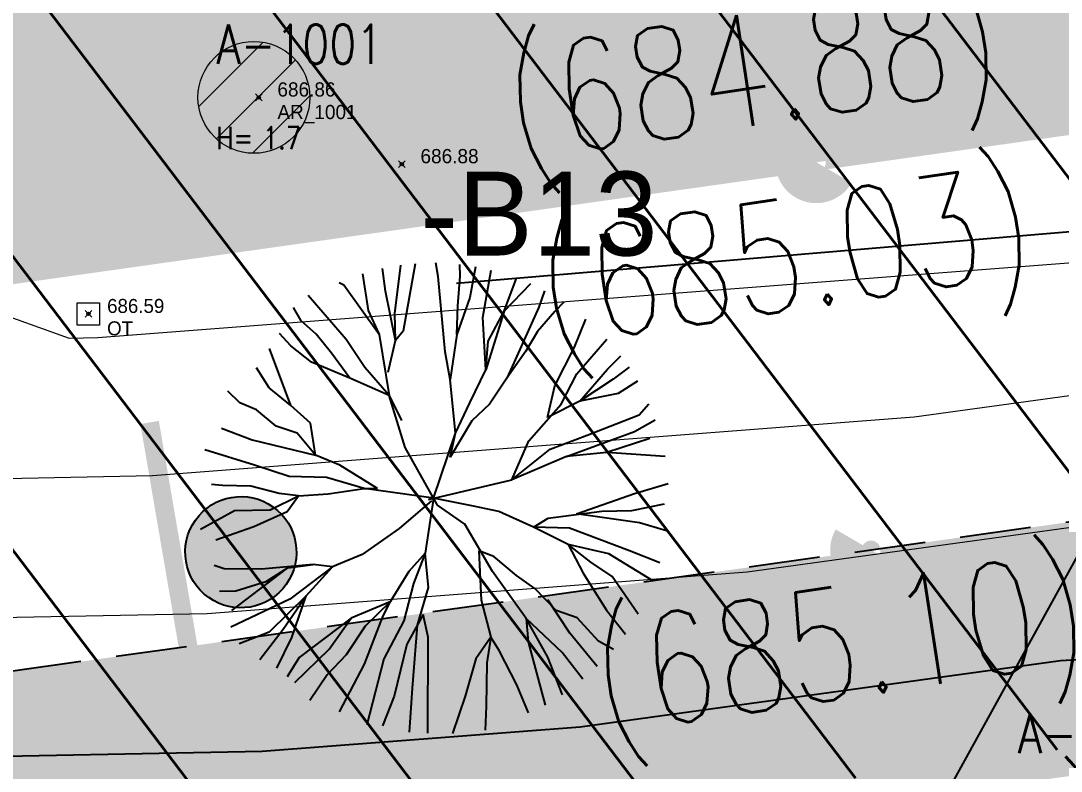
# Model space of a CAD drawing. Extents: x 350769 to 354978, y 6304672 to 6307963.
# Drawn here: x 352637.92 to 352647.22, y 6306016.29 to 6306023 of the extents above; entities that cross this region are included whole.
import ezdxf
from ezdxf import colors
from ezdxf.entities.mleader import LeaderData, LeaderLine
from ezdxf.math import Vec2, Vec3

# ---------------------------------------------------------------- set-up
doc = ezdxf.new("R2010")
doc.units = 0
doc.header["$PDMODE"] = 35
doc.header["$PDSIZE"] = 0.03
for name, pattern in [('CENTER', [50.800000000000004, 31.75, -6.35, 6.35, -6.35]), ('CONTINUOS', [0]), ('DASHDOT', [1, 0.5, -0.25, 0, -0.25]), ('DASHED', [19.049999999999997, 12.7, -6.35])]:
    doc.linetypes.add(name, pattern=pattern)
doc.layers.get('0').update_dxf_attribs({"linetype": 'CONTINUOUS'})
doc.layers.get('Defpoints').update_dxf_attribs({"linetype": 'CONTINUOUS'})
for name, color, linetype in [('00-S2_ALL AREA APORTANTES', 150, 'CONTINUOUS'), ('00_Demarc_Señal Proyectada', 1, 'CONTINUOUS'), ('01_Dem Ext_Transl_niv.anillo', 130, 'CONTINUOUS'), ('02_Geo ext_Acotamiento', 7, 'CONTINUOUS'), ('02_Geo ext_Eje', 4, 'CONTINUOUS'), ('03_Pav ext_HCV', 34, 'CONTINUOUS'), ('03_Pav ext_Vereda HC', 42, 'CONTINUOUS'), ('03_Pav proy_Solera Tipo A', 1, 'CONTINUOUS'), ('03_S2_Pav ext_Borde vereda', 7, 'CONTINUOUS'), ('03_S3_Pav ext_Cota', 2, 'CONTINUOUS'), ('05_All ext_Txt', 4, 'CONTINUOUS'), ('1-ARBOL H1', 7, 'CONTINUOUS'), ('1-ARBOL H2', 1, 'CONTINUOUS'), ('1-ARBOL H3', 241, 'CONTINUOUS'), ('1-ARBOL NOMBRE', 3, 'CONTINUOUS'), ('1-ARBOL PTO', 7, 'CONTINUOUS'), ('3-TALUD', 252, 'DASHED'), ('C-TINN', 5, 'CONTINUOUS'), ('C-TOPO-MAJR', 9, 'CONTINUOUS'), ('C-TOPO-MINR', 8, 'CONTINUOUS'), ('Paisajismo', 253, 'CONTINUOUS'), ('V-NODE-TEXT DIC 2012', 31, 'CONTINUOUS')]:
    doc.layers.add(name, color=color, linetype=linetype)
doc.layers.add('0_ASD_LINEA OFICIAL', color=253, linetype='DASHDOT', lineweight=20)
doc.layers.add('0_ASD_TOPOGRAFIA_ELEMENTOS', color=9, linetype='CONTINUOS', lineweight=5, true_color=0xbdbdbd)
doc.styles.add('JPG_2MM', font='simplex.shx', dxfattribs={"height": 1})
doc.styles.add('ROMANS', font='romans.shx', dxfattribs={"width": 0.65})
doc.dimstyles.new('Principal', dxfattribs={"dimscale": 0, "dimtxt": 2, "dimasz": 2, "dimexe": 1, "dimexo": 1, "dimtad": 1, "dimrnd": 0.05, "dimzin": 1, "dimtxsty": 'ROMANS', "dimcen": 2.5, "dimclrt": 2, "dimaunit": 2, "dimadec": 0, "dimazin": 0, "dimtfac": 1, "dimtmove": 0, "dimatfit": 3, "dimfxl": 1, "dimfxlon": 1, "dimarcsym": 0})
pattern_1 = [(0, (0, 0), (0.15875, 0.3175), [0, -0.3175])]

# ---------------------------------------------------------------- blocks, each defined once
blk = doc.blocks.new('*U925')
h = blk.add_hatch(color=256)
edge = h.paths.add_edge_path()
edge.add_ellipse((0, 0), major_axis=(-0.4194812129581035, 0.4194812129581035), ratio=0.9999999968984781, start_angle=0, end_angle=360)
at = {"const_width": 0.2}
blk.add_lwpolyline([(-1.528137758868979, -0.7270930428057909), (1.68639813848722, -0.7232127214472257)], dxfattribs=at)
blk.add_ellipse((0, 0), major_axis=(-0.4194812129581035, 0.4194812129581035), ratio=0.9999999968984781, start_param=3.927291289987745, end_param=10.21047659716733)
blk = doc.blocks.new('_Dot')
at = {"color": 0, "linetype": 'ByBlock', "lineweight": -2}
blk.add_line((-0.5, 0), (-1, 0), dxfattribs=at)
at = {"color": 0, "linetype": 'ByBlock', "const_width": 0.5}
blk.add_lwpolyline([(-0.25, 0, 1), (0.25, 0, 1)], format="xyb", close=True, dxfattribs=at)
blk = doc.blocks.new('A$C27410629')
at = {"layer": '0_ASD_LINEA OFICIAL', "ltscale": 8}
blk.add_lwpolyline([(329.8150799274445, 1226.935406510711, 0.5, 0.5, 0.0079173357297827), (341.9242357289513, 1231.194686628496, 0.5, 0.5, -0.0403444595114676), (405.0949614570582, 1249.329495846422, 0.5, 0.5, 0), (406.0664454449125, 1249.524144371034, 0.5, 0.5, 0), (504.3873910620769, 1263.407003486325, 0, 0, 0)], format="xyseb", dxfattribs=at)
blk = doc.blocks.new('*D1284')
at = {"layer": '02_Geo ext_Acotamiento', "color": 0, "lineweight": -2, "transparency": 16777216}
blk.add_line((352572.3044095019, 6306010.520590674), (352570.7031370797, 6306016.051804774), dxfattribs=at)
at = {"layer": '02_Geo ext_Acotamiento', "color": 0, "transparency": 16777216}
blk.add_solid([(352570.8632301074, 6306016.098151297), (352570.5430440523, 6306016.005458249), (352570.4250579328, 6306017.012362938)], dxfattribs=at)
at = {"layer": 'Defpoints', "color": 0, "transparency": 16777216}
for p in [(352570.4250579328, 6306017.012362938), (352668.7316218592, 6305677.435758144)]:
    blk.add_point(p, dxfattribs=at)
at = {"layer": '02_Geo ext_Acotamiento', "color": 2, "transparency": 16777216, "insert": (352572.5557978822, 6306012.916544995), "char_height": 1, "attachment_point": 5, "rotation": 286.14559560119756, "style": 'ROMANS'}
blk.add_mtext('R353,50', dxfattribs=at)
blk = doc.blocks.new('*D1285')
at = {"layer": '02_Geo ext_Acotamiento', "color": 0, "lineweight": -2, "transparency": 16777216}
blk.add_line((352571.7078493389, 6306017.609632175), (352570.1212967744, 6306023.145086422), dxfattribs=at)
at = {"layer": '02_Geo ext_Acotamiento', "color": 0, "transparency": 16777216}
blk.add_solid([(352570.2815125268, 6306023.191006901), (352569.9610810217, 6306023.099165943), (352569.8457738976, 6306024.106380936)], dxfattribs=at)
at = {"layer": 'Defpoints', "color": 0, "transparency": 16777216}
for p in [(352569.8457738976, 6306024.106380936), (352673.9862456541, 6305660.762090027)]:
    blk.add_point(p, dxfattribs=at)
at = {"layer": '02_Geo ext_Acotamiento', "color": 2, "transparency": 16777216, "insert": (352571.9656105717, 6306020.004909273), "char_height": 1, "attachment_point": 5, "rotation": 285.99317661795897, "style": 'ROMANS'}
blk.add_mtext('R377,95', dxfattribs=at)
blk = doc.blocks.new('1.0 - LO RECABARREN LOTEO PARQUE - VEGETACION PROPUESTA ETAPA MUNICIPAL')
at = {"layer": 'Paisajismo'}
for p, q in [((352641.17897293, 6306020.581636675), (352641.1519654761, 6306020.782463805)), ((352641.2631912034, 6306020.381972065), (352641.3174860567, 6306020.812437324)), ((352641.4455063798, 6306020.826380725), (352641.3365971112, 6306020.222354664)), ((352641.6491589358, 6306020.711267009), (352641.6286125181, 6306020.83265631)), ((352641.845932801, 6306020.716186579), (352641.8439807843, 6306020.819572255)), ((352641.9835760707, 6306020.799104193), (352641.9342361077, 6306020.525457576)), ((352642.0482317491, 6306020.346480739), (352642.1225981122, 6306020.769037751)), ((352640.9738941982, 6306020.734511899), (352641.0238873984, 6306020.406702427)), ((352641.7121463194, 6306020.038253427), (352641.6491589358, 6306020.711267009)), ((352641.8242800507, 6306020.448538367), (352641.845932801, 6306020.716186579)), ((352642.2390856921, 6306020.40292271), (352642.340827366, 6306020.672083076)), ((352642.340827366, 6306020.672083076), (352642.3489813085, 6306020.698194435)), ((352640.8058929461, 6306020.634968973), (352640.7654408691, 6306020.656067142)), ((352641.1213603395, 6306020.194752526), (352640.8058929461, 6306020.634968973)), ((352641.2677494234, 6306020.140552812), (352641.17897293, 6306020.581636675)), ((352642.4749791378, 6306020.646357317), (352642.2390856921, 6306020.40292271)), ((352642.599991914, 6306020.584492813), (352642.5493346795, 6306020.43644397)), ((352640.8284556922, 6306020.149135768), (352640.4871829913, 6306020.543550538)), ((352641.9342361077, 6306020.525457576), (352641.8157239876, 6306020.194500092)), ((352640.4247280639, 6306020.315218388), (352640.3557171534, 6306020.4341732)), ((352641.0238873984, 6306020.406702427), (352641.1213603395, 6306020.194752526)), ((352641.8157239876, 6306020.194500092), (352641.8242800507, 6306020.448538367)), ((352642.2390856921, 6306020.40292271), (352642.0753934515, 6306019.878717472)), ((352642.0972984113, 6306020.133007785), (352642.2390856921, 6306020.40292271)), ((352642.5493346795, 6306020.43644397), (352642.3274348181, 6306019.939180631)), ((352642.6931791953, 6306020.398135293), (352642.5362787826, 6306020.221467496)), ((352642.7729803901, 6306020.481062438), (352642.6931791953, 6306020.398135293)), ((352640.5604812312, 6306020.197523732), (352640.4247280639, 6306020.315218388)), ((352641.2677494234, 6306020.140552812), (352641.2631912034, 6306020.381972065)), ((352642.0753934515, 6306019.878717472), (352642.0482317491, 6306020.346480739)), ((352642.8677979995, 6306020.080198493), (352642.970957277, 6306020.331856166)), ((352641.3365971112, 6306020.222354664), (352641.2677494234, 6306020.140552812)), ((352642.5362787826, 6306020.221467496), (352642.4327706136, 6306020.045807794)), ((352640.3334414313, 6306020.092724144), (352640.2308277459, 6306020.201476458)), ((352640.697242036, 6306020.026402068), (352640.5604812312, 6306020.197523732)), ((352640.9934263458, 6306019.898375377), (352640.8284556922, 6306020.149135768)), ((352641.1213603395, 6306020.194752526), (352641.2117903874, 6306019.648621566)), ((352641.2027002514, 6306019.857568208), (352641.2677494234, 6306020.140552812)), ((352641.8157239876, 6306020.194500092), (352641.756547582, 6306019.792526011)), ((352642.0753934515, 6306019.878717472), (352642.0972984113, 6306020.133007785)), ((352642.8906470569, 6306019.840662645), (352643.1566101212, 6306020.153213219)), ((352640.3334550387, 6306019.559399638), (352640.1421736675, 6306020.066951223)), ((352640.5172343952, 6306019.945253214), (352640.3334414313, 6306020.092724144)), ((352640.8617094425, 6306019.802354423), (352640.697242036, 6306020.026402068)), ((352641.756547582, 6306019.792526011), (352641.7121463194, 6306020.038253427)), ((352642.4327706136, 6306020.045807794), (352642.2637822638, 6306019.802103071)), ((352642.6933114104, 6306019.734771216), (352642.8677979995, 6306020.080198493)), ((352640.8617094425, 6306019.802354423), (352640.5172343952, 6306019.945253214)), ((352642.3274348181, 6306019.939180631), (352642.2637822638, 6306019.802103071)), ((352643.1631175623, 6306019.884519927), (352643.2822034588, 6306020.003115741)), ((352640.1394198702, 6306019.716739703), (352640.0254242279, 6306019.89571654)), ((352641.2117903874, 6306019.648621566), (352640.9934263458, 6306019.898375377)), ((352641.934110562, 6306019.582088284), (352642.0753934515, 6306019.878717472)), ((352642.7488598058, 6306019.570746182), (352642.8906470569, 6306019.840662645)), ((352642.9171243193, 6306019.598118931), (352643.1631175623, 6306019.884519927)), ((352643.3556348405, 6306019.900283623), (352643.2150890527, 6306019.794936736)), ((352641.2117903874, 6306019.648621566), (352640.8617094425, 6306019.802354423)), ((352641.8056722076, 6306019.312423861), (352641.756547582, 6306019.792526011)), ((352642.2637822638, 6306019.802103071), (352642.1078906307, 6306019.572006751)), ((352643.2150890527, 6306019.794936736), (352642.9171243193, 6306019.598118931)), ((352643.4328190845, 6306019.775856579), (352643.2577679638, 6306019.664927249)), ((352639.8777196961, 6306019.583346629), (352639.7689154187, 6306019.688187444)), ((352640.3334550387, 6306019.559399638), (352640.1394198702, 6306019.716739703)), ((352642.6282622331, 6306019.451786868), (352642.6933114104, 6306019.734771216)), ((352643.2577679638, 6306019.664927249), (352642.9171243193, 6306019.598118931)), ((352640.0258118657, 6306019.519332514), (352639.8777196961, 6306019.583346629)), ((352640.5073856424, 6306019.40167998), (352640.3334550387, 6306019.559399638)), ((352641.2117903874, 6306019.648621566), (352641.3228644346, 6306019.423565804)), ((352641.3541006533, 6306019.18363997), (352641.2117903874, 6306019.648621566)), ((352641.8056722076, 6306019.312423861), (352641.934110562, 6306019.582088284)), ((352642.1078906307, 6306019.572006751), (352641.9504858267, 6306019.422053216)), ((352642.4612501253, 6306019.244630423), (352642.7488598058, 6306019.570746182)), ((352642.9171243193, 6306019.598118931), (352642.6282622331, 6306019.451786868)), ((352643.444987691, 6306019.47699458), (352643.534143686, 6306019.574800289)), ((352640.2021127419, 6306019.37568119), (352640.0258118657, 6306019.519332514)), ((352642.9810771048, 6306019.294531684), (352643.444987691, 6306019.47699458)), ((352640.3902504879, 6306019.312423172), (352640.2021127419, 6306019.37568119)), ((352640.5542123905, 6306019.115089769), (352640.5073856424, 6306019.40167998)), ((352641.9504858267, 6306019.422053216), (352641.7563139682, 6306019.09770165)), ((352643.4049596463, 6306019.325573299), (352643.5906128176, 6306019.432059485)), ((352639.7138118466, 6306019.356508503), (352639.98731714, 6306019.250982525)), ((352640.5542123905, 6306019.115089769), (352640.3902504879, 6306019.312423172)), ((352641.6089935294, 6306018.730658983), (352641.8056722076, 6306019.312423861)), ((352641.7563139682, 6306019.09770165), (352641.8056722076, 6306019.312423861)), ((352642.6496400513, 6306019.168016044), (352642.9810771048, 6306019.294531684)), ((352642.7977322218, 6306019.10400193), (352643.4049596463, 6306019.325573299)), ((352639.98731714, 6306019.250982525), (352640.5542123905, 6306019.115089769)), ((352642.3076282613, 6306018.894319156), (352642.4612501253, 6306019.244630423)), ((352643.5424606321, 6306019.265044679), (352643.1576313338, 6306019.137520944)), ((352640.0084464161, 6306019.024613846), (352639.5651787155, 6306019.163226128)), ((352640.5542123905, 6306019.115089769), (352640.5542123905, 6306019.115089769)), ((352640.7695500632, 6306019.025623064), (352640.5542123905, 6306019.115089769)), ((352641.6442497369, 6306018.668003675), (352641.3541006533, 6306019.18363997)), ((352642.3076282613, 6306018.894319156), (352642.6496400513, 6306019.168016044)), ((352642.7977322218, 6306019.10400193), (352642.3076282613, 6306018.894319156)), ((352643.1576313338, 6306019.137520944), (352642.7977322218, 6306019.10400193)), ((352643.6775714949, 6306019.104507708), (352643.1576313338, 6306019.137520944)), ((352640.3174741194, 6306018.923553435), (352640.0084464161, 6306019.024613846)), ((352641.1072920345, 6306018.818208126), (352640.7695500632, 6306019.025623064)), ((352640.651433122, 6306018.916497766), (352640.3174741194, 6306018.923553435)), ((352640.9871575337, 6306018.815939875), (352640.651433122, 6306018.916497766)), ((352639.7234980649, 6306018.843492431), (352639.6227836378, 6306018.851653367)), ((352639.9749993481, 6306018.838178232), (352639.7234980649, 6306018.843492431)), ((352640.2276400006, 6306018.772509154), (352639.9749993481, 6306018.838178232)), ((352640.6675550643, 6306018.769820577), (352640.9871575337, 6306018.815939875)), ((352640.9871575337, 6306018.815939875), (352641.1072920345, 6306018.818208126)), ((352641.6089935294, 6306018.730658983), (352640.9871575337, 6306018.815939875)), ((352641.5631509182, 6306018.719920024), (352642.3076282613, 6306018.894319156)), ((352643.405353099, 6306018.772130927), (352643.7069424736, 6306018.862522157)), ((352640.1494945494, 6306018.626420189), (352640.4008427073, 6306018.751422139)), ((352640.4008427073, 6306018.751422139), (352640.2276400006, 6306018.772509154)), ((352640.3010459118, 6306018.612891497), (352640.4008427073, 6306018.751422139)), ((352640.4008427073, 6306018.751422139), (352640.6675550643, 6306018.769820577)), ((352641.6089935294, 6306018.730658983), (352641.5321855048, 6306018.238305699)), ((352641.9648609565, 6306018.660695988), (352641.6089935294, 6306018.730658983)), ((352642.8858545618, 6306018.59125591), (352643.405353099, 6306018.772130927)), ((352639.8291355098, 6306018.620371513), (352640.1494945494, 6306018.626420189)), ((352641.5900997778, 6306018.70706772), (352641.3009769568, 6306018.46109321)), ((352641.8877972873, 6306018.498896706), (352641.6442497369, 6306018.668003675)), ((352642.1927898419, 6306018.611551926), (352641.9648609565, 6306018.660695988)), ((352643.3810392751, 6306018.620624514), (352643.6736917416, 6306018.679597635)), ((352639.5251517358, 6306018.454287769), (352639.8291355098, 6306018.620371513)), ((352640.0019414356, 6306018.476428566), (352640.3010459118, 6306018.612891497)), ((352642.5025741442, 6306018.470419354), (352642.1927898419, 6306018.611551926)), ((352642.5025741442, 6306018.470419354), (352642.6345443716, 6306018.553082429)), ((352642.6345443716, 6306018.553082429), (352643.1140735948, 6306018.615583955)), ((352643.4505010518, 6306018.51135224), (352642.8858545618, 6306018.59125591)), ((352643.1140735948, 6306018.615583955), (352643.3810392751, 6306018.620624514)), ((352639.6622474103, 6306018.359325074), (352640.0019414356, 6306018.476428566)), ((352641.3009769568, 6306018.46109321), (352640.9715574637, 6306018.227720522)), ((352642.1361365287, 6306018.076005019), (352641.8877972873, 6306018.498896706)), ((352642.812611741, 6306018.315930441), (352642.5025741442, 6306018.470419354)), ((352642.8231853934, 6306018.46311013), (352642.5025741442, 6306018.470419354)), ((352643.3611518757, 6306018.259477154), (352642.8231853934, 6306018.46311013)), ((352643.6906436252, 6306018.438237116), (352643.4505010518, 6306018.51135224)), ((352642.0124712983, 6306018.260736601), (352642.0341415298, 6306017.820202532)), ((352642.1469623618, 6306018.209828347), (352642.0124712983, 6306018.260736601)), ((352643.1741604703, 6306018.23444129), (352642.812611741, 6306018.315930441)), ((352642.812611741, 6306018.315930441), (352642.9461829794, 6306018.05907046)), ((352643.0158615351, 6306018.159423737), (352642.812611741, 6306018.315930441)), ((352643.6304093133, 6306018.153895687), (352643.3611518757, 6306018.259477154)), ((352640.9715574637, 6306018.227720522), (352640.706609343, 6306018.115822917)), ((352641.5321855048, 6306018.238305699), (352641.3883806645, 6306018.07524782)), ((352641.5321855048, 6306018.238305699), (352641.4304426876, 6306017.96914685)), ((352641.5321855048, 6306018.238305699), (352641.5321855048, 6306018.238305699)), ((352641.5646826545, 6306017.931596516), (352641.5321855048, 6306018.238305699)), ((352642.3504654503, 6306018.039965302), (352642.1469623618, 6306018.209828347)), ((352643.5759465753, 6306017.989124504), (352643.1741604703, 6306018.23444129)), ((352639.7375525859, 6306018.099115782), (352639.6465107695, 6306018.127585153)), ((352640.0694734301, 6306018.095320237), (352639.7375525859, 6306018.099115782)), ((352639.8048946577, 6306017.728066386), (352640.3061613781, 6306018.108262088)), ((352640.5325782071, 6306018.139260832), (352640.0694734301, 6306018.095320237)), ((352640.3061613781, 6306018.108262088), (352640.1082065795, 6306017.984268254)), ((352640.3061613781, 6306018.108262088), (352640.5325782071, 6306018.139260832)), ((352640.706609343, 6306018.115822917), (352640.3248052703, 6306017.82801359)), ((352640.4711320604, 6306017.85750016), (352640.706609343, 6306018.115822917)), ((352640.706609343, 6306018.115822917), (352640.5325782071, 6306018.139260832)), ((352641.3883806645, 6306018.07524782), (352641.2198967051, 6306017.804828836)), ((352642.4378691581, 6306017.654119913), (352642.1361365287, 6306018.076005019)), ((352643.205259128, 6306018.029380813), (352643.0158615351, 6306018.159423737)), ((352640.1082065795, 6306017.984268254), (352639.8427540693, 6306017.899084909)), ((352642.5129141828, 6306017.922774682), (352642.3504654503, 6306018.039965302)), ((352642.9461829794, 6306018.05907046), (352643.1534993587, 6306017.730914751)), ((352643.4378079487, 6306017.69421531), (352643.205259128, 6306018.029380813)), ((352639.8427540693, 6306017.899084909), (352639.6959240026, 6306017.896312622)), ((352641.4304426876, 6306017.96914685), (352641.3433097556, 6306017.633453617)), ((352641.4642008265, 6306017.595651243), (352641.5646826545, 6306017.931596516)), ((352642.70357385, 6306017.725946894), (352642.5129141828, 6306017.922774682)), ((352640.3248052703, 6306017.82801359), (352639.7954145328, 6306017.577504136)), ((352640.4711320604, 6306017.85750016), (352640.1404239114, 6306017.533147017)), ((352640.2631080294, 6306017.559610838), (352640.4711320604, 6306017.85750016)), ((352640.3424225509, 6306017.486647319), (352640.4711320604, 6306017.85750016)), ((352641.2198967051, 6306017.804828836), (352640.8721634884, 6306017.657652691)), ((352641.2198967051, 6306017.804828836), (352640.9970117202, 6306017.586830281)), ((352641.1536320647, 6306017.662967079), (352641.2198967051, 6306017.804828836)), ((352642.0341415298, 6306017.820202532), (352642.1205364587, 6306017.487785666)), ((352642.825567139, 6306017.523468614), (352642.6288728233, 6306017.821636552)), ((352642.8917104815, 6306017.662688857), (352642.70357385, 6306017.725946894)), ((352643.1534993587, 6306017.730914751), (352643.3239578897, 6306017.515062458)), ((352640.8721634884, 6306017.657652691), (352640.4061558479, 6306017.306721484)), ((352640.6762424724, 6306017.382260137), (352640.8721634884, 6306017.657652691)), ((352640.9905272367, 6306017.247315789), (352641.1536320647, 6306017.662967079)), ((352641.3433097556, 6306017.633453617), (352641.1627390024, 6306017.295996191)), ((352641.5151403552, 6306017.689918241), (352641.3692915775, 6306017.425533615)), ((352641.5591485618, 6306017.489494683), (352641.5151403552, 6306017.689918241)), ((352642.7584287825, 6306017.351134575), (352642.4378691581, 6306017.654119913)), ((352642.4378691581, 6306017.654119913), (352642.4549560037, 6306017.44603222)), ((352642.6313018709, 6306017.310362894), (352642.4378691581, 6306017.654119913)), ((352643.0826212436, 6306017.452503148), (352642.8917104815, 6306017.662688857)), ((352640.1404239114, 6306017.533147017), (352639.8709070625, 6306017.427431053)), ((352640.0545796064, 6306017.288435778), (352640.2631080294, 6306017.559610838)), ((352640.9970117202, 6306017.586830281), (352640.82827558, 6306017.329767658)), ((352641.4213996866, 6306017.033642094), (352641.4642008265, 6306017.595651243)), ((352643.0725236199, 6306017.226249415), (352642.825567139, 6306017.523468614)), ((352640.2068161692, 6306017.212393304), (352640.3424225509, 6306017.486647319)), ((352641.3692915775, 6306017.425533615), (352641.2573989097, 6306016.960535639)), ((352641.5564978677, 6306016.629225692), (352641.5591485618, 6306017.489494683)), ((352642.1205364587, 6306017.487785666), (352641.9851498519, 6306017.29628351)), ((352642.1205364587, 6306017.487785666), (352642.0847793255, 6306017.259957597)), ((352642.1949218526, 6306017.370683111), (352642.1205364587, 6306017.487785666)), ((352642.4549560037, 6306017.44603222), (352642.6075403155, 6306016.880880081)), ((352643.217023932, 6306017.37676981), (352643.0826212436, 6306017.452503148)), ((352640.370124523, 6306017.084661413), (352640.6762424724, 6306017.382260137)), ((352640.82827558, 6306017.329767658), (352640.6580262705, 6306017.152847822)), ((352642.3515962197, 6306017.061696784), (352642.1949218526, 6306017.370683111)), ((352642.9439310734, 6306017.113131714), (352642.7584287825, 6306017.351134575)), ((352640.4061558479, 6306017.306721484), (352640.2988076143, 6306017.133628245)), ((352640.7672978919, 6306016.820466517), (352640.9905272367, 6306017.247315789)), ((352641.1627390024, 6306017.295996191), (352641.0136566478, 6306016.705256568)), ((352641.9851498519, 6306017.29628351), (352641.8908930875, 6306016.962433821)), ((352642.0847793255, 6306017.259957597), (352642.0787440985, 6306016.872347993)), ((352642.7621540637, 6306016.973104304), (352642.6313018709, 6306017.310362894)), ((352640.6580262705, 6306017.152847822), (352640.5021346365, 6306016.922751501)), ((352642.4568688703, 6306016.812116338), (352642.3515962197, 6306017.061696784)), ((352641.2573989097, 6306016.960535639), (352641.1517600127, 6306016.696909957)), ((352641.3941385685, 6306016.639579115), (352641.4213996866, 6306017.033642094)), ((352641.8908930875, 6306016.962433821), (352641.7765311996, 6306016.628204528)), ((352642.0787440985, 6306016.872347993), (352642.0694314355, 6306016.658381881))]:
    blk.add_line(p, q, dxfattribs=at)
blk = doc.blocks.new('TOPOGRAFIA')
at = {"layer": '0_ASD_TOPOGRAFIA_ELEMENTOS', "true_color": 0xf26507}
h = blk.add_hatch(dxfattribs=at)
h.set_pattern_fill('ANSI31', color=30, scale=0.1)
h.set_pattern_definition([(45, (384337.2286677983, 6301282.560562615), (-0.2245064030267289, 0.2245064030267289), [])])
edge = h.paths.add_edge_path()
edge.add_arc((390640.0028851392, 6303022.312738929), 0.5, 0, 360)
at = {"layer": '0_ASD_TOPOGRAFIA_ELEMENTOS', "color": 30, "true_color": 0xf26507}
blk.add_circle((390640.0028851392, 6303022.312738929), 0.5, dxfattribs=at)
at = {"layer": '1-ARBOL H1', "color": 9, "lineweight": 0, "true_color": 0xbdbdbd}
blk.add_point((390640.0460000001, 6303022.312999999), dxfattribs=at)
at = {"layer": '1-ARBOL PTO', "color": 9, "lineweight": 0, "true_color": 0xbdbdbd}
blk.add_point((390640.0460000001, 6303022.312999999), dxfattribs=at)
at = {"layer": '3-TALUD', "color": 9, "lineweight": 0, "true_color": 0xbdbdbd, "flags": 128}
blk.add_lwpolyline([(390629.1370000001, 6303032.052), (390630.816, 6303027.379), (390634.161, 6303022.458), (390638.524, 6303020.378), (390647.728, 6303021.149), (390656.919, 6303022.058999999), (390665.634, 6303020.765), (390674.729, 6303022.956), (390683.5870000001, 6303024.326), (390692.294, 6303024.422999999), (390700.074, 6303025.517999999), (390703.536, 6303027.126), (390705.913, 6303031.415), (390705.87, 6303035.595), (390705.578, 6303039.153), (390704.93, 6303044.987000001)], dxfattribs=at)
at = {"layer": 'C-TINN', "color": 9, "linetype": 'Continuous', "lineweight": 0, "true_color": 0xbdbdbd, "elevation": 686.586}
blk.add_lwpolyline([(390638.424, 6303020.278), (390638.424, 6303020.477999999), (390638.624, 6303020.477999999), (390638.624, 6303020.278), (390638.424, 6303020.278)], dxfattribs=at)
at = {"layer": 'C-TINN', "color": 9, "linetype": 'Continuous', "lineweight": 0, "true_color": 0xbdbdbd}
blk.add_point((390638.524, 6303020.378, 686.586), dxfattribs=at)
at = {"layer": 'C-TOPO-MAJR', "color": 9, "linetype": 'Continuous', "lineweight": -3, "true_color": 0xbdbdbd, "elevation": 685}
blk.add_lwpolyline([(390661.0156532579, 6303017.97455864), (390658.1235119659, 6303017.948317094), (390655.5637194245, 6303017.773357014), (390647.2125349795, 6303017.276386831), (390642.9187563387, 6303016.685003438), (390640.0755666522, 6303016.465683022), (390635.3215750123, 6303016.373603541), (390634.3663637609, 6303016.716570516), (390631.1422580983, 6303018.448804598), (390628.7529495268, 6303023.327249211), (390628.0444970415, 6303024.388817933), (390625.9165225027, 6303029.866543359)], dxfattribs=at)
at = {"layer": 'C-TOPO-MINR', "color": 9, "linetype": 'Continuous', "lineweight": 0, "true_color": 0xbdbdbd}
for points, elevation in [([(390627.6612105263, 6303031.192631579), (390628.7617475302, 6303028.421976948), (390629.6539644971, 6303026.125276741), (390631.8538958991, 6303022.828826498), (390632.8731880878, 6303020.747655172), (390634.2486093109, 6303020.008674578), (390637.340758485, 6303018.898443679), (390639.0972774642, 6303018.93246548), (390645.9058642028, 6303019.45767211), (390647.5326995885, 6303019.681736626), (390650.6968129497, 6303019.870029677), (390657.425648718, 6303020.329941026), (390665.0281178471, 6303020.398921246)], 686), ([(390626.7388421053, 6303030.655526316), (390627.3391350165, 6303029.144260153), (390628.8492307693, 6303025.257047337), (390630.303422713, 6303023.078037855), (390632.0077230931, 6303019.598229885), (390634.3074865358, 6303018.362622547), (390636.3311667487, 6303017.63602361), (390639.5864220582, 6303017.699074251), (390644.4123102707, 6303018.071337773), (390647.372617284, 6303018.479061728), (390653.1302661871, 6303018.821693345), (390657.7745803419, 6303019.139129059), (390663.0218855525, 6303019.186739943)], 685.5), ([(390628.5835789474, 6303031.729736842), (390630.1843600439, 6303027.699693743), (390630.4586982249, 6303026.993506145), (390633.4043690852, 6303022.579615141), (390633.7386530826, 6303021.89708046), (390634.1897320858, 6303021.654726609), (390638.3503502214, 6303020.160863748), (390638.6081328702, 6303020.165856708), (390647.399418135, 6303020.844006446), (390647.692781893, 6303020.884411523), (390648.2633597123, 6303020.918366008), (390657.076717094, 6303021.520752992), (390660.3443739131, 6303021.550401739)], 686.5)]:
    blk.add_lwpolyline(points, dxfattribs=dict(at, elevation=elevation))
at = {"layer": 'V-NODE-TEXT DIC 2012', "color": 9, "lineweight": 0, "true_color": 0xbdbdbd}
for p in [(390640.046, 6303022.313), (390641.325, 6303021.717), (390638.524, 6303020.378)]:
    blk.add_point(p, dxfattribs=at)
at = {"layer": '1-ARBOL H2', "color": 9, "lineweight": 0, "true_color": 0xbdbdbd, "style": 'ROMANS', "width": 0.8}
blk.add_text('H=', height=0.2, dxfattribs=at).set_placement((390639.6690668353, 6303021.851000005))
at = {"layer": '1-ARBOL H3', "color": 9, "lineweight": 0, "true_color": 0xbdbdbd, "style": 'ROMANS', "width": 0.8}
blk.add_text('1.7', height=0.2, dxfattribs=at).set_placement((390640.0821939024, 6303021.851000006))
at = {"layer": '1-ARBOL NOMBRE', "color": 9, "lineweight": 0, "true_color": 0xbdbdbd, "style": 'ROMANS', "width": 0.8}
for s, p in [('A-1001', (390639.6690668353, 6303022.613000003)), ('A-973', (390646.8320668353, 6303016.451000003))]:
    blk.add_text(s, height=0.35, dxfattribs=at).set_placement(p)
at = {"layer": 'V-NODE-TEXT DIC 2012', "color": 9, "lineweight": 0, "true_color": 0xbdbdbd}
for s, height, p in [('686.86', 0.127, (390640.2127893219, 6303022.320210678)), ('AR_1001', 0.127, (390640.2127893219, 6303022.118210678)), ('686.88', 0.127, (390641.4917893219, 6303021.724210678)), ('-B13', 0.75, (390641.4917893219, 6303020.899210678)), ('686.59', 0.125, (390638.6907893219, 6303020.386210677)), ('OT', 0.125, (390638.6907893219, 6303020.186210678))]:
    blk.add_text(s, height=height, dxfattribs=at).set_placement(p)

msp = doc.modelspace()

# ---------------------------------------------------------------- hatches: boundary and pattern name
at = {"layer": '00-S2_ALL AREA APORTANTES', "linetype": 'DASHED', "lineweight": 40, "ltscale": 0.25}
h = msp.add_hatch(dxfattribs=at)
h.set_pattern_fill('ANSI31', color=150, scale=0.5, angle=82.24516604670927)
h.set_pattern_definition([(127.2451660467093, (0, 0), (-1.263734244477452, -0.9607975902004564), [])])
h.paths.add_polyline_path([(352654.0520196788, 6306030.076308399), (352626.7231071456, 6306026.217482185), (352628.470763946, 6306013.840257307), (352655.799676479, 6306017.699083521)])
at = {"layer": '03_Pav ext_HCV'}
h = msp.add_hatch(dxfattribs=at)
h.set_pattern_fill('SWAMP', color=256, scale=0.025, angle=-5.878428e-10, style=0)
h.set_pattern_definition([(359.9999999994121, (0, 0), (0.3175000000056422, 0.5499261309017425), [0.079375, -0.555625]), (90, (0.0396875, -4.072e-13), (-0.3174999999943578, 0.5499261309082575), [0.0396875, -1.06016476181]), (90, (0.049609375, -5.09e-13), (-0.3174999999943578, 0.5499261309082575), [0.03175, -1.06810226181]), (90, (0.029765625, -3.054e-13), (-0.3174999999943578, 0.5499261309082575), [0.03175, -1.06810226181]), (59.99999999941215, (0.05953125, -6.108e-13), (-0.3174999995629745, 0.5499261311573168), [0.0254, -0.6096]), (119.9999999994121, (0.01984375, -2.036e-13), (-0.6349999995686166, 2.555744e-10), [0.0254, -0.6095999999999999])])
edge = h.paths.add_edge_path()
edge.add_arc((352695.6228278121, 6305975.85554616), 52.49999999651592, 90.15910991936789, 98.03670583891278, ccw=False)
edge.add_arc((352695.3284670434, 6306081.855137437), 53.49999999947075, 270.1591099180266, 278.1028961549432)
edge.add_line((352702.8693602514, 6306028.889252855), (352706.0136189333, 6306029.333188209))
edge.add_line((352706.0136189333, 6306029.333188209), (352705.9856154933, 6306029.531218028))
edge.add_line((352705.9856154933, 6306029.531218028), (352704.2032925461, 6306029.279573285))
edge.add_line((352704.2032925461, 6306029.279573285), (352703.2511160003, 6306036.012576957))
edge.add_line((352703.2511160003, 6306036.012576957), (352702.0188872132, 6306044.725878061))
edge.add_line((352702.0188872132, 6306044.725878061), (352703.8011654631, 6306044.977517299))
edge.add_line((352703.8011654631, 6306044.977517299), (352703.773204849, 6306045.175553165))
edge.add_line((352703.773204849, 6306045.175553165), (352700.3934077578, 6306044.698360805))
edge.add_arc((352708.7779693852, 6305985.792086722), 59.50000000028207, 98.10091267222911, 105.9121530044085)
edge.add_arc((352679.7166693964, 6306087.730503638), 46.50000000145129, 278.03645094313157, 285.91215300661685, ccw=False)
edge.add_line((352686.2175121692, 6306041.687164887), (352639.6351929856, 6306035.110011804))
edge.add_line((352639.6351929856, 6306035.110011804), (352606.2230754346, 6306030.392566704))
edge.add_arc((352596.4368605051, 6306099.705119715), 70.00000005380134, 271.4853621242566, 278.03645093934756, ccw=False)
edge.add_arc((352600.0018186228, 6305960.597349328), 69.1534494366037, 91.45045642228507, 104.4748563886432)
edge.add_line((352582.7165599254, 6306027.555690113), (352582.7637162774, 6306027.36655901))
edge.add_line((352582.7637162774, 6306027.36655901), (352584.5106173158, 6306027.800539543))
edge.add_line((352584.5106173158, 6306027.800539543), (352586.1574121141, 6306021.195700438))
edge.add_line((352586.1574121141, 6306021.195700438), (352586.7232885007, 6306021.335719549))
edge.add_line((352586.7232885007, 6306021.335719549), (352590.8544985202, 6306021.398619752))
edge.add_arc((352590.8663507516, 6306020.798736827), 0.6000000001080056, -63.2212000676945, 91.13187835353392, ccw=False)
edge.add_line((352591.1366790977, 6306020.263085274), (352587.502146802, 6306018.437976366))
edge.add_line((352587.502146802, 6306018.437976366), (352586.6893552668, 6306018.235521358))
edge.add_line((352586.6893552668, 6306018.235521358), (352588.3263039394, 6306011.670172343))
edge.add_line((352588.3263039394, 6306011.670172343), (352586.5827429757, 6306011.218601814))
edge.add_line((352586.5827429757, 6306011.218601814), (352586.6331052531, 6306011.025046549))
edge.add_arc((352655.5485133363, 6305772.515255022), 248.2664981939714, 98.86355153155228, 106.1162073025364, ccw=False)
edge.add_line((352617.2951473996, 6306017.816975603), (352641.5924359696, 6306021.247501212))
edge.add_line((352641.5924359696, 6306021.247501212), (352688.282935351, 6306027.839928221))
edge = h.paths.add_edge_path(flags=16)
edge.add_arc((352710.1973540727, 6305985.371992292), 53.11479439390379, 97.81937221579312, 105.0371406437207, ccw=False)
edge.add_line((352702.9710573276, 6306037.992919867), (352703.1129390418, 6306037.003681069))
edge.add_line((352703.1129390418, 6306037.003681069), (352703.112985636, 6306037.003351058))
edge.add_line((352703.112985636, 6306037.003351058), (352703.2550507675, 6306035.984753543))
edge.add_arc((352695.9715778618, 6306088.826736871), 53.34158021342433, 270.65045146726897, 277.8479116033116, ccw=False)
edge.add_arc((352696.5726847316, 6306036.088577505), 0.599999999917819, 105.0409264166529, 270.42413250202037, ccw=False)
at = {"layer": '03_Pav ext_Vereda HC'}
h = msp.add_hatch(dxfattribs=at)
h.set_pattern_fill('DOTS', color=256, scale=0.2, style=0)
h.set_pattern_definition(pattern_1)
edge = h.paths.add_edge_path()
edge.add_line((352703.4231398524, 6306047.650922799), (352703.7172836209, 6306045.571624896))
edge.add_line((352703.7172836209, 6306045.571624896), (352707.6780010331, 6306046.130837192))
edge.add_line((352707.6780010331, 6306046.130837192), (352706.7613178024, 6306052.61221841))
edge.add_line((352706.7613178024, 6306052.61221841), (352704.7789952164, 6306052.346499193))
edge.add_line((352704.7789952164, 6306052.346499193), (352705.1234542672, 6306049.910770163))
edge.add_line((352705.1234542672, 6306049.910770163), (352704.7974891174, 6306049.864802835))
edge.add_line((352704.7974891174, 6306049.864802835), (352605.845947787, 6306035.893869592))
edge.add_arc((352689.8269849572, 6305610.553489762), 433.5519038335603, 101.1690651233866, 102.6021311798104)
edge.add_line((352595.2348293417, 6306033.660541717), (352595.6981481941, 6306031.714750792))
edge.add_arc((352689.8269849693, 6305610.553489767), 431.551903831639, 101.17631749834283, 102.598463484136, ccw=False)
edge.add_line((352606.1797675516, 6306033.921165339), (352703.4231398524, 6306047.650922799))
edge = h.paths.add_edge_path()
edge.add_arc((352405.9232446, 6306371.355446095), 378.50000000726, 289.44189965681994, 290.0475916589092, ccw=False)
edge.add_line((352531.9072759763, 6306014.43770509), (352532.5679948469, 6306012.549987328))
edge.add_arc((352405.9232446787, 6306371.35544612), 380.5000000049515, 289.4411039732285, 290.0493536249592)
edge.add_line((352536.3698511003, 6306013.914635807), (352535.6732577755, 6306015.789440849))
edge = h.paths.add_edge_path()
edge.add_line((352578.4074838122, 6306027.477461996), (352582.2739194858, 6306028.488174673))
edge.add_line((352582.2739194858, 6306028.488174673), (352582.2735466855, 6306028.489593998))
edge.add_arc((352695.6574150563, 6305586.721125475), 456.0869230611745, 103.5396469629236, 104.39476836692091, ccw=False)
edge.add_line((352588.8791843916, 6306030.132549373), (352588.4159086673, 6306032.078159176))
edge.add_arc((352689.8269848596, 6305610.553490033), 433.5519035480428, 103.5272370596859, 109.9019821663102)
edge.add_line((352542.2406797644, 6306018.21209183), (352542.9372858721, 6306016.337252383))
edge.add_arc((352690.61426378, 6305608.175091193), 434.0562632094287, 104.981518227343, 109.8906089499317, ccw=False)
h = msp.add_hatch(dxfattribs=at)
h.set_pattern_fill('DOTS', color=256, scale=0.2, style=0)
h.set_pattern_definition(pattern_1)
edge = h.paths.add_edge_path()
edge.add_line((352708.350524546, 6306025.119232051), (352708.6131484506, 6306025.156224338))
edge.add_line((352708.6131484506, 6306025.156224338), (352709.4927218606, 6306019.014929595))
edge.add_line((352709.4927218606, 6306019.014929595), (352711.4741742484, 6306019.286802134))
edge.add_line((352711.4741742484, 6306019.286802134), (352710.0305056714, 6306029.495230259))
edge.add_line((352710.0305056714, 6306029.495230259), (352706.0696310923, 6306028.937129316))
edge.add_line((352706.0696310923, 6306028.937129316), (352706.3637178176, 6306026.857591641))
edge.add_line((352706.3637178176, 6306026.857591641), (352622.7858116257, 6306015.057256527))
edge.add_line((352622.7858116257, 6306015.057256527), (352617.8349148842, 6306014.358241161))
edge.add_line((352617.8349148842, 6306014.358241161), (352609.693031093, 6306013.208691459))
edge.add_line((352609.693031093, 6306013.208691459), (352608.6640347624, 6306013.002519644))
edge.add_arc((352692.7099067825, 6305596.96117567), 424.4456484631147, 101.4208046291385, 104.3722850303219)
edge.add_line((352587.3534402294, 6306008.12309445), (352583.4868267103, 6306007.098818317))
edge.add_arc((352690.293514658, 6305609.325132148), 411.8635380785971, 105.0300391540091, 110.6289178628738)
edge.add_arc((352405.3193197821, 6306373.19770662), 403.4386051726804, 289.7481950342084, 290.285108327017, ccw=False)
edge.add_line((352541.6360073423, 6305993.486673285), (352542.2839023249, 6305991.59428968))
edge.add_arc((352405.3488428521, 6306373.115848734), 405.3515887915564, 289.7439899444065, 290.2860910811432)
edge.add_arc((352689.6646691976, 6305611.165365392), 407.9197498477678, 101.39688232983451, 110.63812504976039, ccw=False)
edge.add_line((352609.0580949512, 6306011.041724414), (352610.0295789289, 6306011.236372937))
edge.add_line((352610.0295789289, 6306011.236372937), (352708.350524546, 6306025.119232051))

# ---------------------------------------------------------------- linework, layer by layer
at = {"layer": '01_Dem Ext_Transl_niv.anillo', "color": 252, "linetype": 'DASHED', "flags": 128}
msp.add_lwpolyline([(352629.1370000001, 6306032.052), (352630.816, 6306027.379), (352634.161, 6306022.458), (352638.524, 6306020.378), (352647.728, 6306021.149), (352656.919, 6306022.058999999), (352665.634, 6306020.765), (352674.729, 6306022.956), (352683.5870000001, 6306024.326), (352692.294, 6306024.422999999), (352700.074, 6306025.517999999), (352703.536, 6306027.126), (352705.913, 6306031.415), (352705.87, 6306035.595), (352705.578, 6306039.153), (352704.93, 6306044.987000001)], dxfattribs=at)
at = {"layer": '02_Geo ext_Eje', "linetype": 'CENTER', "ltscale": 0.1, "const_width": 0.3, "flags": 128}
msp.add_lwpolyline([(352349.7941651538, 6305360.986179136), (352333.730647102, 6305385.38433976), (352322.6458402493, 6305532.966928915), (352325.4724959099, 6305533.689154229), (352324.9782857499, 6305541.216464717, -0.0430730453013547), (352325.4043864983, 6305548.019489972), (352326.0198571174, 6305553.01487301, 0.0567466563211069), (352326.2788606426, 6305558.677124443, 0.0530827278442723), (352322.9614058804, 6305581.537460914, -0.0117329756431764), (352321.9004653953, 6305586.060311737, -0.0377426060972922), (352321.6830361507, 6305587.704308246), (352320.6277056487, 6305606.515025469), (352318.8943534349, 6305637.411035581), (352316.7892697772, 6305667.786964302, -0.0183996813173624), (352316.3436445606, 6305681.538049384, 0.0170041331631064), (352316.1500777049, 6305688.998236747), (352315.31378516, 6305703.522596605), (352312.6918374835, 6305750.37859157), (352311.4519553234, 6305772.385277696, 0.042847027781357), (352300.4622046267, 6305849.298983713), (352297.6372102505, 6305860.812147494, -0.0248918154574144), (352297.1334991439, 6305863.248256867, 0.0280001755021464), (352289.548419606, 6305887.688338341), (352284.4951609652, 6305902.165163189, -0.01403462392197), (352274.89911931, 6305927.159126756, -0.0411311629425888), (352269.6940778159, 6305947.022319873, -0.0226826871159949), (352268.2665507096, 6305957.982474986, -0.3153492887079679), (352298.4095126963, 6306011.04666489, -0.066924510750147), (352313.7795727407, 6306015.906107956, -0.1176268807226383), (352341.4717102872, 6306014.17659949, -0.0442755829468663), (352351.2156783137, 6306010.23293681), (352375.9867660315, 6305996.563964897, 0.017506752806276), (352388.786832347, 6305990.07447422, -0.0115899727683481), (352405.9888539106, 6305981.141746201, 0.0894508396498436), (352438.5952116063, 6305970.960527497, 0.0207485710579163), (352449.544421333, 6305970.831563836, 0.0292650525021234), (352464.9223092185, 6305972.191836654, 0.0145516934507563), (352487.5069752938, 6305976.196742449, 0.0321136014722069), (352533.7798942258, 6305988.647599383, 0.0079173357297827), (352545.8890500274, 6305992.906879501, -0.0403444595114676), (352609.0597757555, 6306011.041688719), (352610.0312597433, 6306011.236337244), (352708.3522053605, 6306025.119196359)], format="xyb", dxfattribs=at)
at = {"layer": '03_Pav proy_Solera Tipo A', "linetype": 'CONTINUOS', "ltscale": 0.1}
msp.add_lwpolyline([(352503.1929585375, 6305984.909003809, 0.15, 0.15, 0.0285454314993715), (352546.5773184413, 6305998.503355424, 0.15, 0.15, -0.0262439477844458), (352582.7599509723, 6306010.020918329, 0.15, 0.15, -0.0003419660001356), (352584.6533197112, 6306010.507817759, 0.15, 0.15, 0), (352586.6321153694, 6306011.02479974, 0.15, 0.15, 0), (352588.5247371563, 6306011.515144521, 0.15, 0.15, -0.0312812553136791), (352617.2951473996, 6306017.816975603, 0.15, 0.15, 0), (352641.5924359696, 6306021.247501212, 0.15, 0.15, 0), (352688.2830038829, 6306027.839937897, 0.15, 0.15, -0.0343857095931216), (352695.4770359223, 6306028.355343725, 0.15, 0.15, 0.0346751936651647), (352702.8693602514, 6306028.889252855, 0.15, 0.15, 0), (352706.0136189333, 6306029.333188209, 0, 0, 0)], format="xyseb", dxfattribs=at)
at = {"layer": '03_S2_Pav ext_Borde vereda', "linetype": 'DASHED', "ltscale": 0.05}
msp.add_lwpolyline([(352705.0334389835, 6306036.264221445), (352706.3637178176, 6306026.857591641), (352609.693031093, 6306013.208691459), (352608.6640347623, 6306013.002519644, 0.0133325014064977), (352587.3580670738, 6306008.113207955), (352583.4884097746, 6306007.099271268)], format="xyb", dxfattribs=at)
at = {"layer": '03_S3_Pav ext_Cota', "const_width": 0.4500000000000001}
for points in [[(352644.9084278599, 6306021.803749879, 1), (352645.1512919819, 6306021.661909895, 1)], [(352645.3977705546, 6306018.337895947, 1), (352645.6406346765, 6306018.196055963, 1)], [(352645.677446716, 6306016.35789682, 1), (352645.920310838, 6306016.216056836, 1)]]:
    msp.add_lwpolyline(points, format="xyb", dxfattribs=at)

# ---------------------------------------------------------------- block references
at = {"layer": '00_Demarc_Señal Proyectada', "xscale": 0.8375902919963977, "yscale": 0.8375902919963977, "zscale": 0.8375902919963977, "rotation": 279.6738863760785}
msp.add_blockref('*U925', (352639.8861442966, 6306018.247831353), dxfattribs=at)
at = {"layer": '03_S2_Pav ext_Borde vereda', "linetype": 'Continuous'}
msp.add_blockref('A$C27410629', (352203.9623478023, 6304761.713605438), dxfattribs=at)
at = {"layer": 'Paisajismo'}
msp.add_blockref('1.0 - LO RECABARREN LOTEO PARQUE - VEGETACION PROPUESTA ETAPA MUNICIPAL', (0, 0), dxfattribs=at)

# ---------------------------------------------------------------- texts
at = {"layer": '03_S3_Pav ext_Cota', "style": 'JPG_2MM', "width": 0.75}
for s, p in [('(684.88)', (352642.33562392, 6306021.736799659)), ('(685.03)', (352642.6304055414, 6306020.080027547)), ('(685.10)', (352643.1197482361, 6306016.614173614)), ('(685.14)', (352643.3994243975, 6306014.634174488))]:
    msp.add_text(s, height=0.9999999999999994, rotation=8.604452119030347, dxfattribs=at).set_placement(p)

# ---------------------------------------------------------------- dimensions: what is measured, and where the dimension line sits
at = {"layer": '02_Geo ext_Acotamiento'}
for center, mpoint, picture, middle in [((352673.9862456541, 6305660.762090027), (352569.8457738976, 6306024.106380936), '*D1285', (352571.0930069199, 6306019.754806662)), ((352668.7316218592, 6305677.435758143), (352570.4250579328, 6306017.012362938), '*D1284', (352571.6838626433, 6306012.66412196))]:
    dim = msp.add_radius_dim(center=center, mpoint=mpoint, dimstyle='Principal', override={"dimscale": 0, "dimfxl": 0.22}, dxfattribs=at)
    dim.commit()
    dim.dimension.update_dxf_attribs({"geometry": picture, "text_midpoint": middle, "dimtype": 164})

# ---------------------------------------------------------------- leaders
at = {"layer": '05_All ext_Txt'}
ml = msp.add_multileader_mtext('Standard', dxfattribs=at)
ml.set_content('{\\C256;C.I. n°36\\PCA=685.00^JCRs=683.80^JH=1.20m}', color=2, style='ROMANS')
ml.set_leader_properties(color=7)
ml.set_arrow_properties(name='DOT')
ml.build(insert=Vec2(0, 0))
ml.multileader.update_dxf_attribs({"text_left_attachment_type": 6, "text_right_attachment_type": 6, "dogleg_length": 0.4164050059420628, "arrow_head_size": 0.5})
ctx = ml.context
ctx.base_point, ctx.char_height, ctx.arrow_head_size, ctx.landing_gap_size, ctx.plane_origin, ctx.plane_x_axis, ctx.plane_y_axis = Vec3(352636.374749328, 6306012.597918721, 1.238871101e-07), 1, 0.5, 0.0500000025053053, Vec3(352676.6499036792, 6305963.829780511, 6.04827478e-08), Vec3(1, -2.775557561562891e-16, -5.041539005118686e-09), Vec3(2.631196363540177e-16, 1, -2.863435111305193e-09)
ctx.left_attachment, ctx.right_attachment = 6, 6
notes = []
notes.append((ctx, [(1, (1, 1, 0), (352644.2650784793, 6306012.597918721, 8.4107708e-08), (-1, 2.775557561562891e-16, 5.041539005118686e-09), 1.040329146316736, [(0, [(352653.9462598026, 6306030.161463302, -1.49924075e-08)], 0, [])])]))
ctx.mtext.insert, ctx.mtext.text_direction, ctx.mtext.width, ctx.mtext.line_spacing_factor, ctx.mtext.line_spacing_style, ctx.mtext.flow_direction, ctx.mtext.extrusion = Vec3(352636.4247493305, 6306013.797918721, 1.20198911e-07), Vec3(1, -2.775557561562891e-16, -5.041539005118686e-09), 6.728604887088298, 0.8999999999999998, 2, 5, Vec3(5.041539005118687e-09, 2.863435111305191e-09, 1)
ml = msp.add_multileader_mtext('Standard', dxfattribs=at)
ml.set_content('{\\C256;DESCARGA SUM \\PHDPE DN 300\\PL=6.8m i=1%min}', color=2, style='ROMANS')
ml.set_leader_properties(color=7)
ml.set_arrow_properties(name='DOT')
ml.build(insert=Vec2(0, 0))
ml.multileader.update_dxf_attribs({"text_left_attachment_type": 6, "text_right_attachment_type": 6, "dogleg_length": 1.040329146316736, "arrow_head_size": 0.5})
ctx = ml.context
ctx.base_point, ctx.char_height, ctx.arrow_head_size, ctx.landing_gap_size, ctx.plane_origin, ctx.plane_x_axis, ctx.plane_y_axis = Vec3(352636.2341575214, 6306005.897117639, -1.103918781e-07), 1, 0.5, 0.0500000025053053, Vec3(352645.0602200857, 6306032.332892179, -1.95938262e-08), Vec3(1, -1.387778780781446e-15, -3.517525297178413e-09), Vec3(1.403991249853975e-15, 1, 4.609055430399856e-09)
ctx.left_attachment, ctx.right_attachment = 6, 6
notes.append((ctx, [(1, (1, 1, 0), (352647.0530581013, 6306005.897117639, -1.484476345e-07), (-1, 1.387778780781446e-15, 3.517525297178413e-09), 1.040329146316736, [(1, [(352654.9514021313, 6306025.024926304, -8.80691291e-08)], 0, [])])]))
ctx.mtext.insert, ctx.mtext.text_direction, ctx.mtext.rotation, ctx.mtext.line_spacing_factor, ctx.mtext.line_spacing_style, ctx.mtext.flow_direction, ctx.mtext.extrusion = Vec3(352636.2841575239, 6306007.097117639, -1.050368878e-07), Vec3(1, -1.387778780781446e-15, -3.517525297178413e-09), 6.283185307179584, 0.8999999999999998, 2, 5, Vec3(3.517525297178408e-09, -4.609055430399862e-09, 1)
for ctx, leaders in notes:
    for number, flags, end, landing, length, lines in leaders:
        leader = LeaderData()
        leader.index, (leader.has_last_leader_line, leader.has_dogleg_vector, leader.attachment_direction) = number, flags
        leader.last_leader_point, leader.dogleg_vector, leader.dogleg_length = Vec3(end), Vec3(landing), length
        for number, points, colour, breaks in lines:
            line = LeaderLine()
            line.index, line.vertices, line.color, line.breaks = number, Vec3.list(points), colors.encode_raw_color(colour), breaks
            leader.lines.append(line)
        ctx.leaders.append(leader)

# ---------------------------------------------------------------- next in the draw order: block references
at = {"layer": '0_ASD_TOPOGRAFIA_ELEMENTOS', "color": 30, "true_color": 0xf26507}
msp.add_blockref('TOPOGRAFIA', (-38000, 3000), dxfattribs=at)

doc.saveas('drawing.dxf')
